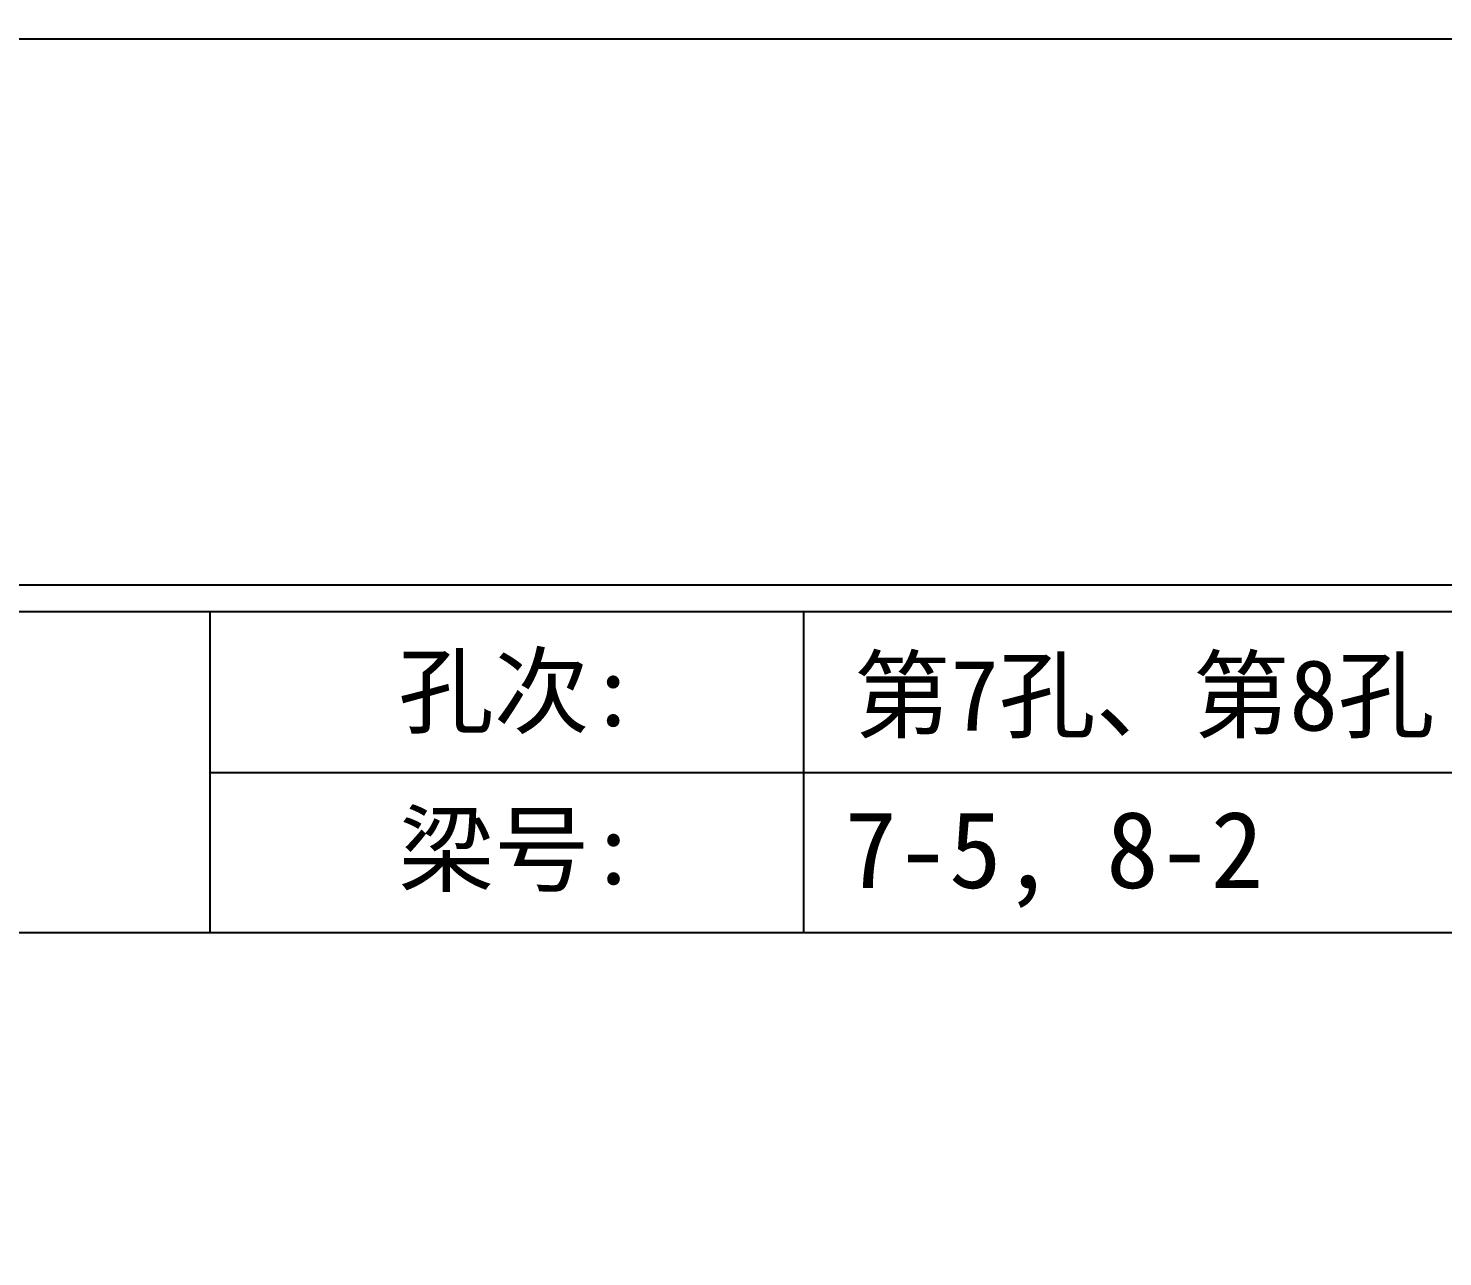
# Model space of a CAD drawing. Header units: millimetres. Extents: x -37 to 615, y -7153 to 23.
# Drawn here: x 371.8 to 491.3, y -5964.7 to -5860.9 of the extents above; entities that cross this region are included whole.
import ezdxf

# ---------------------------------------------------------------- set-up
doc = ezdxf.new("R2010")
doc.units = ezdxf.units.MM
doc.layers.add('图层1', color=7, linetype='Continuous')
doc.layers.add('病害', color=5, linetype='Continuous')
doc.styles.add('汉字', font='')
doc.styles.get('汉字').set_extended_font_data('SimSun')

msp = doc.modelspace()

# ---------------------------------------------------------------- linework, layer by layer
at = {"color": 0, "linetype": 'ByBlock'}
for p, q in [((0, -5910.15), (529.17, -5910.15)), ((387.13, -5910.15), (387.13, -5937.28)), ((437.29, -5910.21), (437.29, -5937.34)), ((136.5, -5937.28), (529.17, -5937.28))]:
    msp.add_line(p, q, dxfattribs=at)
at = {"color": 3, "linetype": 'ByBlock'}
for points in [[(-36.77, -5446.81), (615.38, -5446.81), (615.38, -5907.93), (-36.77, -5907.93)], [(-36.77, -5861.81), (615.38, -5861.81), (615.38, -6322.93), (-36.77, -6322.93)]]:
    msp.add_lwpolyline(points, close=True, dxfattribs=at)
at = {"layer": '病害', "color": 5}
for p, q in [((387.13, -5910.15), (387.13, -5937.28)), ((136.5, -5937.28), (386.58, -5937.28)), ((386.58, -5937.28), (529.17, -5937.28))]:
    msp.add_line(p, q, dxfattribs=at)
at = {"layer": '病害', "color": 0}
msp.add_line((387.14, -5923.77), (529.17, -5923.77), dxfattribs=at)

# ---------------------------------------------------------------- texts
at = {"linetype": 'ByBlock', "attachment_point": 1, "style": '汉字'}
for s, insert, char_height, width in [('{\\C0;第7孔、第8孔}', (441.52, -5914.22), 6, 77.4135), ('{\\C0;7-5, 8-2}', (440.75, -5927.02), 6.5, 84.1186)]:
    msp.add_mtext(s, dxfattribs=dict(at, insert=insert, char_height=char_height, width=width))
at = {"layer": '图层1', "style": '汉字'}
for s, p in [('孔次:', (403.05, -5919.84)), ('梁号:', (403.08, -5933.2))]:
    msp.add_text(s, height=5.918, dxfattribs=at).set_placement(p)

doc.saveas('drawing.dxf')
